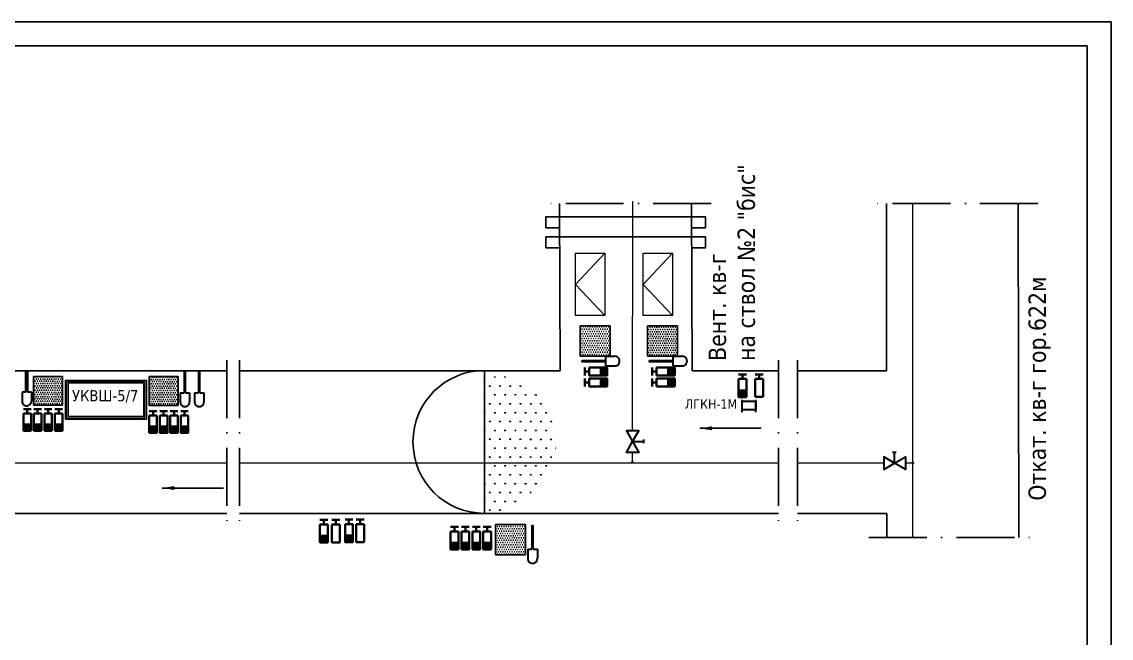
# Model space of a CAD drawing. Header units: millimetres. Extents: x -68401 to -62983, y -49823 to -45544.
# Drawn here: x -63208.5 to -62983, y -49616.7 to -49489.1 of the extents above; entities that cross this region are included whole.
import ezdxf

# ---------------------------------------------------------------- set-up
doc = ezdxf.new("R2010")
doc.units = ezdxf.units.MM
doc.linetypes.add('ACAD_ISO10W100', pattern=[18, 12, -3, 0, -3])
doc.layers.add('01', color=7, linetype='Continuous')
doc.styles.get("Standard").update_dxf_attribs({"font": 'TAHOMA.TTF', "height": 2})
doc.styles.add('стиль', font='TAHOMA.TTF')
doc.dimstyles.new('25', dxfattribs={"dimtxt": 2.5, "dimasz": 2.5, "dimexe": 1.25, "dimexo": 0.625, "dimtad": 1, "dimdec": 0, "dimlfac": 25, "dimtxsty": 'Standard', "dimcen": 2.5, "dimadec": 0, "dimazin": 0, "dimtfac": 1, "dimtdec": 0, "dimtmove": 0, "dimatfit": 3, "dimfxl": 0, "dimarcsym": 0})

# ---------------------------------------------------------------- blocks, each defined once
blk = doc.blocks.new('Ящик с песком')
at = {"layer": '01', "linetype": 'Continuous'}
h = blk.add_hatch(dxfattribs=at)
h.set_pattern_fill('DOTS', color=40, scale=2000, angle=-127.99331, style=0)
h.set_pattern_definition([(3e-15, (6e-11, 1e-11), (62.5, 125), [0, -125])])
h.paths.add_polyline_path([(-154644, -26983), (-153011, -26978), (-153006, -28611), (-154639, -28616)])
at = {"color": 1}
for p, q in [((-154644, -26983), (-153011, -26978)), ((-154639, -28616), (-154644, -26983)), ((-153011, -26978), (-153006, -28611)), ((-153006, -28611), (-154639, -28616))]:
    blk.add_line(p, q, dxfattribs=at)
blk = doc.blocks.new('Сланцевый заслон')
at = {"color": 249, "linetype": 'Continuous', "lineweight": 13}
for p, q in [((-454058, 105950), (-454050, 105950)), ((-453735, 105949), (-453690, 105948)), ((-453724, 105949), (-453731, 105961)), ((-453719, 105949), (-453718, 105966)), ((-453713, 105948), (-453713, 105971)), ((-453707, 105948), (-453707, 105966)), ((-453702, 105948), (-453694, 105961)), ((-453376, 105947), (-453331, 105947)), ((-453365, 105947), (-453372, 105959)), ((-453359, 105947), (-453359, 105965)), ((-453354, 105947), (-453353, 105969)), ((-453348, 105947), (-453348, 105965)), ((-453342, 105947), (-453335, 105959)), ((-453017, 105945), (-452990, 105945)), ((-453005, 105945), (-453013, 105958)), ((-453000, 105945), (-453000, 105963)), ((-452994, 105945), (-452994, 105967))]:
    blk.add_line(p, q, dxfattribs=at)
at = {"layer": '01', "color": 249, "linetype": 'Continuous'}
for p, q in [((-452988, 106184), (-453013, 101168)), ((-454276, 105640), (-454231, 105640)), ((-454265, 105640), (-454272, 105652)), ((-454259, 105640), (-454259, 105658)), ((-454254, 105640), (-454253, 105662)), ((-454248, 105640), (-454248, 105658)), ((-454242, 105640), (-454235, 105652)), ((-453917, 105638), (-453872, 105638)), ((-453905, 105638), (-453912, 105651)), ((-453900, 105638), (-453900, 105656)), ((-453894, 105638), (-453894, 105661)), ((-453889, 105638), (-453888, 105656)), ((-453883, 105638), (-453876, 105650)), ((-453557, 105637), (-453512, 105636)), ((-453546, 105636), (-453553, 105649)), ((-453540, 105636), (-453540, 105654)), ((-453535, 105636), (-453535, 105659)), ((-453529, 105636), (-453529, 105654)), ((-453524, 105636), (-453516, 105649)), ((-453198, 105635), (-453153, 105635)), ((-453187, 105635), (-453194, 105647)), ((-453181, 105635), (-453181, 105653)), ((-453175, 105635), (-453175, 105657)), ((-453170, 105635), (-453170, 105653)), ((-453164, 105635), (-453157, 105647)), ((-454817, 105331), (-454772, 105331)), ((-454805, 105331), (-454812, 105344)), ((-454800, 105331), (-454800, 105349)), ((-454794, 105331), (-454794, 105354)), ((-454788, 105331), (-454788, 105349)), ((-454783, 105331), (-454776, 105344)), ((-454457, 105330), (-454412, 105329)), ((-454446, 105330), (-454453, 105342)), ((-454440, 105330), (-454440, 105348)), ((-454435, 105330), (-454435, 105352)), ((-454429, 105330), (-454429, 105347)), ((-454423, 105329), (-454416, 105342)), ((-454098, 105328), (-454053, 105328)), ((-454087, 105328), (-454094, 105340)), ((-454081, 105328), (-454081, 105346)), ((-454075, 105328), (-454075, 105350)), ((-454070, 105328), (-454070, 105346)), ((-454064, 105328), (-454057, 105340)), ((-453738, 105326), (-453694, 105326)), ((-453727, 105326), (-453734, 105339)), ((-453722, 105326), (-453721, 105344)), ((-453716, 105326), (-453716, 105348)), ((-453710, 105326), (-453710, 105344)), ((-453705, 105326), (-453697, 105338)), ((-453379, 105324), (-453334, 105324)), ((-453368, 105324), (-453375, 105337)), ((-453362, 105324), (-453362, 105342)), ((-453357, 105324), (-453356, 105347)), ((-453351, 105324), (-453351, 105342)), ((-453345, 105324), (-453338, 105337)), ((-453020, 105323), (-452993, 105323)), ((-453008, 105323), (-453016, 105335)), ((-453003, 105323), (-453003, 105341)), ((-452997, 105323), (-452997, 105345)), ((-455162, 104711), (-455162, 104729)), ((-455156, 104711), (-455156, 104733)), ((-455151, 104711), (-455151, 104729)), ((-454998, 105021), (-454953, 105021)), ((-454987, 105021), (-454994, 105033)), ((-454981, 105021), (-454981, 105039)), ((-454975, 105021), (-454975, 105043)), ((-454970, 105021), (-454970, 105039)), ((-454964, 105021), (-454957, 105033)), ((-454797, 104709), (-454797, 104731)), ((-454638, 105019), (-454593, 105019)), ((-454627, 105019), (-454634, 105032)), ((-454622, 105019), (-454621, 105037)), ((-454616, 105019), (-454616, 105042)), ((-454610, 105019), (-454610, 105037)), ((-454605, 105019), (-454597, 105032)), ((-454438, 104707), (-454438, 104730)), ((-454279, 105018), (-454234, 105017)), ((-454268, 105017), (-454275, 105030)), ((-454262, 105017), (-454262, 105035)), ((-454257, 105017), (-454256, 105040)), ((-454251, 105017), (-454251, 105035)), ((-454245, 105017), (-454238, 105030)), ((-454078, 104705), (-454078, 104728)), ((-453920, 105016), (-453875, 105016)), ((-453908, 105016), (-453916, 105028)), ((-453903, 105016), (-453903, 105034)), ((-453897, 105016), (-453897, 105038)), ((-453892, 105016), (-453891, 105034)), ((-453886, 105016), (-453879, 105028)), ((-453560, 105014), (-453515, 105014)), ((-453549, 105014), (-453556, 105026)), ((-453543, 105014), (-453543, 105032)), ((-453538, 105014), (-453538, 105036)), ((-453532, 105014), (-453532, 105032)), ((-453527, 105014), (-453519, 105026)), ((-453201, 105012), (-453156, 105012)), ((-453190, 105012), (-453197, 105025)), ((-453184, 105012), (-453184, 105030)), ((-453178, 105012), (-453178, 105035)), ((-453173, 105012), (-453173, 105030)), ((-453167, 105012), (-453160, 105025)), ((-455360, 104400), (-455315, 104400)), ((-455349, 104400), (-455356, 104413)), ((-455343, 104400), (-455343, 104418)), ((-455338, 104400), (-455338, 104423)), ((-455332, 104400), (-455332, 104418)), ((-455326, 104400), (-455319, 104413)), ((-455179, 104711), (-455134, 104710)), ((-455168, 104711), (-455175, 104723)), ((-455145, 104711), (-455138, 104723)), ((-455001, 104399), (-454956, 104398)), ((-454990, 104399), (-454997, 104411)), ((-454984, 104398), (-454984, 104416)), ((-454978, 104398), (-454978, 104421)), ((-454973, 104398), (-454973, 104416)), ((-454967, 104398), (-454960, 104411)), ((-454820, 104709), (-454775, 104709)), ((-454808, 104709), (-454815, 104721)), ((-454803, 104709), (-454803, 104727)), ((-454791, 104709), (-454791, 104727)), ((-454786, 104709), (-454779, 104721)), ((-454641, 104397), (-454596, 104397)), ((-454630, 104397), (-454637, 104409)), ((-454625, 104397), (-454624, 104415)), ((-454619, 104397), (-454619, 104419)), ((-454613, 104397), (-454613, 104415)), ((-454608, 104397), (-454600, 104409)), ((-454460, 104707), (-454415, 104707)), ((-454449, 104707), (-454456, 104720)), ((-454443, 104707), (-454443, 104725)), ((-454432, 104707), (-454432, 104725)), ((-454427, 104707), (-454419, 104719)), ((-454282, 104395), (-454237, 104395)), ((-454271, 104395), (-454278, 104408)), ((-454265, 104395), (-454265, 104413)), ((-454260, 104395), (-454259, 104417)), ((-454254, 104395), (-454254, 104413)), ((-454248, 104395), (-454241, 104407)), ((-454101, 104705), (-454056, 104705)), ((-454090, 104705), (-454097, 104718)), ((-454084, 104705), (-454084, 104723)), ((-454073, 104705), (-454073, 104723)), ((-454067, 104705), (-454060, 104718)), ((-453923, 104393), (-453878, 104393)), ((-453911, 104393), (-453919, 104406)), ((-453906, 104393), (-453906, 104411)), ((-453900, 104393), (-453900, 104416)), ((-453895, 104393), (-453894, 104411)), ((-453889, 104393), (-453882, 104406)), ((-453741, 104704), (-453697, 104703)), ((-453730, 104704), (-453737, 104716)), ((-453725, 104704), (-453725, 104722)), ((-453719, 104704), (-453719, 104726)), ((-453713, 104704), (-453713, 104722)), ((-453708, 104704), (-453701, 104716)), ((-453563, 104392), (-453518, 104391)), ((-453552, 104392), (-453559, 104404)), ((-453546, 104392), (-453546, 104409)), ((-453541, 104391), (-453541, 104414)), ((-453535, 104391), (-453535, 104409)), ((-453530, 104391), (-453522, 104404)), ((-453382, 104702), (-453337, 104702)), ((-453371, 104702), (-453378, 104714)), ((-453365, 104702), (-453365, 104720)), ((-453360, 104702), (-453360, 104724)), ((-453354, 104702), (-453354, 104720)), ((-453348, 104702), (-453341, 104714)), ((-453204, 104390), (-453159, 104390)), ((-453193, 104390), (-453200, 104402)), ((-453187, 104390), (-453187, 104408)), ((-453181, 104390), (-453181, 104412)), ((-453176, 104390), (-453176, 104408)), ((-453170, 104390), (-453163, 104402)), ((-453023, 104700), (-452996, 104700)), ((-453011, 104700), (-453019, 104713)), ((-453006, 104700), (-453006, 104718)), ((-453000, 104700), (-453000, 104723)), ((-455182, 104088), (-455137, 104088)), ((-455171, 104088), (-455178, 104101)), ((-455165, 104088), (-455165, 104106)), ((-455160, 104088), (-455159, 104111)), ((-455154, 104088), (-455154, 104106)), ((-455148, 104088), (-455141, 104100)), ((-454823, 104086), (-454778, 104086)), ((-454811, 104086), (-454818, 104099)), ((-454806, 104086), (-454806, 104104)), ((-454800, 104086), (-454800, 104109)), ((-454795, 104086), (-454794, 104104)), ((-454789, 104086), (-454782, 104099)), ((-454463, 104085), (-454418, 104085)), ((-454452, 104085), (-454459, 104097)), ((-454446, 104085), (-454446, 104103)), ((-454441, 104085), (-454441, 104107)), ((-454435, 104085), (-454435, 104103)), ((-454430, 104085), (-454422, 104097)), ((-454104, 104083), (-454059, 104083)), ((-454093, 104083), (-454100, 104095)), ((-454087, 104083), (-454087, 104101)), ((-454081, 104083), (-454081, 104105)), ((-454076, 104083), (-454076, 104101)), ((-454070, 104083), (-454063, 104095)), ((-453744, 104081), (-453700, 104081)), ((-453733, 104081), (-453740, 104094)), ((-453728, 104081), (-453728, 104099)), ((-453722, 104081), (-453722, 104104)), ((-453716, 104081), (-453716, 104099)), ((-453711, 104081), (-453704, 104093)), ((-453385, 104079), (-453340, 104079)), ((-453374, 104079), (-453381, 104092)), ((-453368, 104079), (-453368, 104097)), ((-453363, 104079), (-453363, 104102)), ((-453357, 104079), (-453357, 104097)), ((-453351, 104079), (-453344, 104092)), ((-453026, 104078), (-452999, 104078)), ((-453014, 104078), (-453022, 104090)), ((-453009, 104078), (-453009, 104096)), ((-453003, 104078), (-453003, 104100)), ((-455363, 103778), (-455318, 103778)), ((-455352, 103778), (-455359, 103790)), ((-455346, 103778), (-455346, 103796)), ((-455341, 103778), (-455341, 103800)), ((-455335, 103778), (-455335, 103796)), ((-455329, 103778), (-455322, 103790)), ((-455004, 103776), (-454959, 103776)), ((-454993, 103776), (-455000, 103789)), ((-454987, 103776), (-454987, 103794)), ((-454981, 103776), (-454981, 103798)), ((-454976, 103776), (-454976, 103794)), ((-454970, 103776), (-454963, 103788)), ((-454644, 103774), (-454599, 103774)), ((-454633, 103774), (-454640, 103787)), ((-454628, 103774), (-454627, 103792)), ((-454622, 103774), (-454622, 103797)), ((-454616, 103774), (-454616, 103792)), ((-454611, 103774), (-454603, 103787)), ((-454285, 103773), (-454240, 103772)), ((-454274, 103773), (-454281, 103785)), ((-454268, 103773), (-454268, 103791)), ((-454263, 103773), (-454262, 103795)), ((-454257, 103772), (-454257, 103790)), ((-454251, 103772), (-454244, 103785)), ((-453926, 103771), (-453881, 103771)), ((-453914, 103771), (-453922, 103783)), ((-453909, 103771), (-453909, 103789)), ((-453903, 103771), (-453903, 103793)), ((-453898, 103771), (-453898, 103789)), ((-453892, 103771), (-453885, 103783)), ((-453566, 103769), (-453521, 103769)), ((-453555, 103769), (-453562, 103782)), ((-453549, 103769), (-453549, 103787)), ((-453544, 103769), (-453544, 103791)), ((-453538, 103769), (-453538, 103787)), ((-453533, 103769), (-453525, 103781)), ((-453207, 103767), (-453162, 103767)), ((-453196, 103767), (-453203, 103780)), ((-453190, 103767), (-453190, 103785)), ((-453184, 103767), (-453184, 103790)), ((-453179, 103767), (-453179, 103785)), ((-453173, 103767), (-453166, 103780)), ((-455500, 103467), (-455499, 103467)), ((-455185, 103466), (-455140, 103466)), ((-455174, 103466), (-455181, 103478)), ((-455168, 103466), (-455168, 103484)), ((-455163, 103466), (-455162, 103488)), ((-455157, 103466), (-455157, 103484)), ((-455151, 103466), (-455144, 103478)), ((-454826, 103464), (-454781, 103464)), ((-454814, 103464), (-454822, 103476)), ((-454809, 103464), (-454809, 103482)), ((-454803, 103464), (-454803, 103486)), ((-454798, 103464), (-454797, 103482)), ((-454792, 103464), (-454785, 103476)), ((-454466, 103462), (-454421, 103462)), ((-454455, 103462), (-454462, 103475)), ((-454449, 103462), (-454449, 103480)), ((-454444, 103462), (-454444, 103485)), ((-454438, 103462), (-454438, 103480)), ((-454433, 103462), (-454425, 103475)), ((-454107, 103461), (-454062, 103460)), ((-454096, 103460), (-454103, 103473)), ((-454090, 103460), (-454090, 103478)), ((-454084, 103460), (-454084, 103483)), ((-454079, 103460), (-454079, 103478)), ((-454073, 103460), (-454066, 103473)), ((-453747, 103459), (-453703, 103459)), ((-453736, 103459), (-453743, 103471)), ((-453731, 103459), (-453731, 103477)), ((-453725, 103459), (-453725, 103481)), ((-453719, 103459), (-453719, 103477)), ((-453714, 103459), (-453707, 103471)), ((-453388, 103457), (-453343, 103457)), ((-453377, 103457), (-453384, 103469)), ((-453371, 103457), (-453371, 103475)), ((-453366, 103457), (-453366, 103479)), ((-453360, 103457), (-453360, 103475)), ((-453354, 103457), (-453347, 103469)), ((-453029, 103455), (-453002, 103455)), ((-453018, 103455), (-453025, 103468)), ((-453012, 103455), (-453012, 103473)), ((-453006, 103455), (-453006, 103478)), ((-455366, 103155), (-455321, 103155)), ((-455355, 103155), (-455362, 103168)), ((-455349, 103155), (-455349, 103173)), ((-455344, 103155), (-455344, 103178)), ((-455338, 103155), (-455338, 103173)), ((-455333, 103155), (-455325, 103168)), ((-455188, 102843), (-455143, 102843)), ((-455177, 102843), (-455184, 102856)), ((-455171, 102843), (-455171, 102861)), ((-455166, 102843), (-455165, 102866)), ((-455160, 102843), (-455160, 102861)), ((-455154, 102843), (-455147, 102856)), ((-455007, 103154), (-454962, 103153)), ((-454996, 103154), (-455003, 103166)), ((-454990, 103154), (-454990, 103172)), ((-454984, 103154), (-454984, 103176)), ((-454979, 103154), (-454979, 103171)), ((-454973, 103153), (-454966, 103166)), ((-454829, 102842), (-454784, 102841)), ((-454817, 102842), (-454825, 102854)), ((-454812, 102841), (-454812, 102859)), ((-454806, 102841), (-454806, 102864)), ((-454801, 102841), (-454800, 102859)), ((-454795, 102841), (-454788, 102854)), ((-454647, 103152), (-454603, 103152)), ((-454636, 103152), (-454643, 103164)), ((-454631, 103152), (-454631, 103170)), ((-454625, 103152), (-454625, 103174)), ((-454619, 103152), (-454619, 103170)), ((-454614, 103152), (-454607, 103164)), ((-454469, 102840), (-454424, 102840)), ((-454458, 102840), (-454465, 102852)), ((-454452, 102840), (-454452, 102858)), ((-454447, 102840), (-454447, 102862)), ((-454441, 102840), (-454441, 102858)), ((-454436, 102840), (-454428, 102852)), ((-454288, 103150), (-454243, 103150)), ((-454277, 103150), (-454284, 103163)), ((-454271, 103150), (-454271, 103168)), ((-454266, 103150), (-454265, 103173)), ((-454260, 103150), (-454260, 103168)), ((-454254, 103150), (-454247, 103162)), ((-454110, 102838), (-454065, 102838)), ((-454099, 102838), (-454106, 102850)), ((-454093, 102838), (-454093, 102856)), ((-454087, 102838), (-454087, 102860)), ((-454082, 102838), (-454082, 102856)), ((-454076, 102838), (-454069, 102850)), ((-453929, 103148), (-453884, 103148)), ((-453917, 103148), (-453925, 103161)), ((-453912, 103148), (-453912, 103166)), ((-453906, 103148), (-453906, 103171)), ((-453901, 103148), (-453901, 103166)), ((-453895, 103148), (-453888, 103161)), ((-453751, 102836), (-453706, 102836)), ((-453739, 102836), (-453746, 102849)), ((-453734, 102836), (-453734, 102854)), ((-453728, 102836), (-453728, 102859)), ((-453722, 102836), (-453722, 102854)), ((-453717, 102836), (-453710, 102849)), ((-453569, 103147), (-453524, 103146)), ((-453558, 103147), (-453565, 103159)), ((-453552, 103147), (-453552, 103165)), ((-453547, 103147), (-453547, 103169)), ((-453541, 103147), (-453541, 103165)), ((-453536, 103147), (-453528, 103159)), ((-453391, 102835), (-453346, 102834)), ((-453380, 102835), (-453387, 102847)), ((-453374, 102834), (-453374, 102852)), ((-453369, 102834), (-453369, 102857)), ((-453363, 102834), (-453363, 102852)), ((-453357, 102834), (-453350, 102847)), ((-453210, 103145), (-453165, 103145)), ((-453199, 103145), (-453206, 103157)), ((-453193, 103145), (-453193, 103163)), ((-453187, 103145), (-453187, 103167)), ((-453182, 103145), (-453182, 103163)), ((-453176, 103145), (-453169, 103157)), ((-453032, 102833), (-453005, 102833)), ((-453021, 102833), (-453028, 102845)), ((-453015, 102833), (-453015, 102851)), ((-453009, 102833), (-453009, 102855)), ((-455010, 102531), (-454965, 102531)), ((-454999, 102531), (-455006, 102544)), ((-454993, 102531), (-454993, 102549)), ((-454987, 102531), (-454987, 102554)), ((-454982, 102531), (-454982, 102549)), ((-454976, 102531), (-454969, 102543)), ((-454650, 102529), (-454606, 102529)), ((-454639, 102529), (-454646, 102542)), ((-454634, 102529), (-454634, 102547)), ((-454628, 102529), (-454628, 102552)), ((-454622, 102529), (-454622, 102547)), ((-454617, 102529), (-454610, 102542)), ((-454291, 102528), (-454246, 102527)), ((-454280, 102528), (-454287, 102540)), ((-454274, 102528), (-454274, 102546)), ((-454269, 102528), (-454269, 102550)), ((-454263, 102528), (-454263, 102546)), ((-454257, 102528), (-454250, 102540)), ((-453932, 102526), (-453887, 102526)), ((-453920, 102526), (-453928, 102538)), ((-453915, 102526), (-453915, 102544)), ((-453909, 102526), (-453909, 102548)), ((-453904, 102526), (-453904, 102544)), ((-453898, 102526), (-453891, 102538)), ((-453572, 102524), (-453527, 102524)), ((-453561, 102524), (-453568, 102537)), ((-453555, 102524), (-453555, 102542)), ((-453550, 102524), (-453550, 102547)), ((-453544, 102524), (-453544, 102542)), ((-453539, 102524), (-453531, 102536)), ((-453213, 102522), (-453168, 102522)), ((-453202, 102522), (-453209, 102535)), ((-453196, 102522), (-453196, 102540)), ((-453191, 102522), (-453190, 102545)), ((-453185, 102522), (-453185, 102540)), ((-453179, 102522), (-453172, 102535)), ((-454832, 102219), (-454787, 102219)), ((-454820, 102219), (-454828, 102232)), ((-454815, 102219), (-454815, 102237)), ((-454809, 102219), (-454809, 102241)), ((-454804, 102219), (-454804, 102237)), ((-454798, 102219), (-454791, 102231)), ((-454472, 102217), (-454427, 102217)), ((-454461, 102217), (-454468, 102230)), ((-454455, 102217), (-454455, 102235)), ((-454450, 102217), (-454450, 102240)), ((-454444, 102217), (-454444, 102235)), ((-454439, 102217), (-454431, 102230)), ((-454113, 102216), (-454068, 102215)), ((-454102, 102216), (-454109, 102228)), ((-454096, 102216), (-454096, 102234)), ((-454090, 102216), (-454090, 102238)), ((-454085, 102215), (-454085, 102233)), ((-454079, 102215), (-454072, 102228)), ((-453754, 102214), (-453709, 102214)), ((-453742, 102214), (-453749, 102226)), ((-453737, 102214), (-453737, 102232)), ((-453731, 102214), (-453731, 102236)), ((-453725, 102214), (-453725, 102232)), ((-453720, 102214), (-453713, 102226)), ((-453394, 102212), (-453349, 102212)), ((-453383, 102212), (-453390, 102225)), ((-453377, 102212), (-453377, 102230)), ((-453372, 102212), (-453372, 102234)), ((-453366, 102212), (-453366, 102230)), ((-453360, 102212), (-453353, 102224)), ((-453035, 102210), (-453008, 102210)), ((-453024, 102210), (-453031, 102223)), ((-453018, 102210), (-453018, 102228)), ((-453012, 102210), (-453012, 102233)), ((-454653, 101907), (-454609, 101907)), ((-454642, 101907), (-454649, 101919)), ((-454637, 101907), (-454637, 101925)), ((-454631, 101907), (-454631, 101929)), ((-454625, 101907), (-454625, 101925)), ((-454620, 101907), (-454613, 101919)), ((-454294, 101905), (-454249, 101905)), ((-454283, 101905), (-454290, 101918)), ((-454277, 101905), (-454277, 101923)), ((-454272, 101905), (-454272, 101928)), ((-454266, 101905), (-454266, 101923)), ((-454260, 101905), (-454253, 101918)), ((-453935, 101904), (-453890, 101903)), ((-453924, 101903), (-453931, 101916)), ((-453918, 101903), (-453918, 101921)), ((-453912, 101903), (-453912, 101926)), ((-453907, 101903), (-453907, 101921)), ((-453901, 101903), (-453894, 101916)), ((-453575, 101902), (-453530, 101902)), ((-453564, 101902), (-453571, 101914)), ((-453559, 101902), (-453558, 101920)), ((-453553, 101902), (-453553, 101924)), ((-453547, 101902), (-453547, 101920)), ((-453542, 101902), (-453534, 101914)), ((-453216, 101900), (-453171, 101900)), ((-453205, 101900), (-453212, 101912)), ((-453199, 101900), (-453199, 101918)), ((-453194, 101900), (-453193, 101922)), ((-453188, 101900), (-453188, 101918)), ((-453182, 101900), (-453175, 101912)), ((-454116, 101593), (-454071, 101593)), ((-454105, 101593), (-454112, 101606)), ((-454099, 101593), (-454099, 101611)), ((-454093, 101593), (-454093, 101616)), ((-454088, 101593), (-454088, 101611)), ((-454082, 101593), (-454075, 101605)), ((-453757, 101591), (-453712, 101591)), ((-453745, 101591), (-453752, 101604)), ((-453740, 101591), (-453740, 101609)), ((-453734, 101591), (-453734, 101614)), ((-453728, 101591), (-453728, 101609)), ((-453723, 101591), (-453716, 101604)), ((-453567, 101279), (-453574, 101292)), ((-453562, 101279), (-453561, 101297)), ((-453556, 101279), (-453556, 101302)), ((-453550, 101279), (-453550, 101297)), ((-453545, 101279), (-453537, 101292)), ((-453397, 101590), (-453352, 101589)), ((-453386, 101590), (-453393, 101602)), ((-453380, 101590), (-453380, 101608)), ((-453375, 101590), (-453375, 101612)), ((-453369, 101590), (-453369, 101607)), ((-453363, 101590), (-453356, 101602)), ((-453208, 101278), (-453215, 101290)), ((-453202, 101277), (-453202, 101295)), ((-453197, 101277), (-453196, 101300)), ((-453191, 101277), (-453191, 101295)), ((-453185, 101277), (-453178, 101290)), ((-453038, 101588), (-453011, 101588)), ((-453027, 101588), (-453034, 101600)), ((-453021, 101588), (-453021, 101606)), ((-453015, 101588), (-453015, 101610)), ((-453578, 101279), (-453533, 101279)), ((-453219, 101278), (-453174, 101277))]:
    blk.add_line(p, q, dxfattribs=at)
blk.add_arc((-453001, 103676), 2508, 89.7217, 269.7217, dxfattribs=at)

msp = doc.modelspace()

# ---------------------------------------------------------------- hatches: boundary and pattern name
for points in [[(-63088.659, -49562.264), (-63087.296, -49562.264), (-63087.296, -49560.624), (-63088.659, -49560.624)], [(-63074.711, -49562.264), (-63073.348, -49562.264), (-63073.348, -49560.624), (-63074.711, -49560.624)], [(-63088.659, -49564.534), (-63087.296, -49564.534), (-63087.296, -49562.893), (-63088.659, -49562.893)], [(-63074.711, -49564.534), (-63073.348, -49564.534), (-63073.348, -49562.893), (-63074.711, -49562.893)], [(-63060.15, -49565.368), (-63060.15, -49566.731), (-63058.51, -49566.731), (-63058.51, -49565.368)], [(-63208.133, -49572.403), (-63208.133, -49573.712), (-63206.558, -49573.712), (-63206.558, -49572.403)], [(-63205.985, -49572.403), (-63205.985, -49573.712), (-63204.41, -49573.712), (-63204.41, -49572.403)], [(-63203.807, -49572.403), (-63203.807, -49573.712), (-63202.232, -49573.712), (-63202.232, -49572.403)], [(-63201.629, -49572.403), (-63201.629, -49573.712), (-63200.054, -49573.712), (-63200.054, -49572.403)], [(-63180.515, -49572.865), (-63180.515, -49574.174), (-63182.09, -49574.174), (-63182.09, -49572.865)], [(-63178.336, -49572.865), (-63178.336, -49574.174), (-63179.911, -49574.174), (-63179.911, -49572.865)], [(-63176.158, -49572.865), (-63176.158, -49574.174), (-63177.734, -49574.174), (-63177.734, -49572.865)], [(-63174.01, -49572.865), (-63174.01, -49574.174), (-63175.585, -49574.174), (-63175.585, -49572.865)], [(-63146.782, -49595.49), (-63146.782, -49596.854), (-63145.142, -49596.854), (-63145.142, -49595.49)], [(-63141.578, -49595.417), (-63141.578, -49596.78), (-63139.938, -49596.78), (-63139.938, -49595.417)], [(-63118.123, -49596.926), (-63118.123, -49598.29), (-63119.764, -49598.29), (-63119.764, -49596.926)], [(-63115.854, -49596.926), (-63115.854, -49598.29), (-63117.495, -49598.29), (-63117.495, -49596.926)], [(-63113.585, -49596.926), (-63113.585, -49598.29), (-63115.226, -49598.29), (-63115.226, -49596.926)], [(-63111.348, -49596.926), (-63111.348, -49598.29), (-63112.989, -49598.29), (-63112.989, -49596.926)]]:
    msp.add_hatch(color=7).paths.add_polyline_path(points)
at = {"lineweight": 30, "ltscale": 0.3}
h = msp.add_hatch(color=1, dxfattribs=at)
edge = h.paths.add_edge_path()
edge.add_arc((-63082.059, -49580.237), 0.0975, 0, 360)
h = msp.add_hatch(color=1, dxfattribs=at)
edge = h.paths.add_edge_path()
edge.add_arc((-63024.068, -49580.335), 0.0975, 0, 360)

# ---------------------------------------------------------------- linework, layer by layer
for p, q in [((-63791.168, -49489.061), (-62983.011, -49489.061)), ((-62983.011, -49489.061), (-62983.011, -49774.493)), ((-63771.168, -49494.061), (-62988.011, -49494.061)), ((-62988.011, -49494.061), (-62988.011, -49769.493)), ((-63097.204, -49526.68), (-63097.081, -49561.325)), ((-63069.748, -49561.325), (-63069.871, -49526.68)), ((-63029.537, -49526.68), (-63029.484, -49561.325)), ((-63002.126, -49595.778), (-63002.233, -49526.617)), ((-63265.799, -49561.325), (-63166.01, -49561.325)), ((-63163.391, -49561.325), (-63097.081, -49561.325)), ((-63069.748, -49561.325), (-63051.896, -49561.325)), ((-63047.902, -49561.325), (-63029.484, -49561.325)), ((-63166.01, -49590.811), (-63226.34, -49590.811)), ((-63051.896, -49590.811), (-63163.391, -49590.811)), ((-63029.439, -49590.811), (-63047.902, -49590.811)), ((-63029.439, -49590.811), (-63047.902, -49590.811)), ((-63029.439, -49590.811), (-63029.431, -49595.837))]:
    msp.add_line(p, q)
at = {"color": 7, "linetype": 'ACAD_ISO10W100'}
for p, q in [((-63065.813, -49526.68), (-63101.035, -49526.68)), ((-62998.182, -49526.68), (-63031.874, -49526.68)), ((-63166.01, -49559.128), (-63166.01, -49593.185)), ((-63163.391, -49559.128), (-63163.391, -49593.428)), ((-63051.896, -49559.128), (-63051.896, -49593.185)), ((-63047.902, -49559.128), (-63047.902, -49593.428)), ((-63033.139, -49595.835), (-62997.642, -49595.842))]:
    msp.add_line(p, q, dxfattribs=at)
at = {"color": 1, "lineweight": 15}
for p, q in [((-63082.057, -49573.711), (-63082.044, -49526.202)), ((-63024.075, -49595.839), (-63024.046, -49526.68)), ((-63082.059, -49575.946), (-63082.059, -49575.957)), ((-63082.058, -49575.959), (-63082.058, -49575.944)), ((-63082.059, -49580.335), (-63082.059, -49578.192)), ((-63236.898, -49580.335), (-63166.01, -49580.335)), ((-63163.391, -49580.335), (-63051.896, -49580.335)), ((-63047.902, -49580.335), (-63030.089, -49580.335)), ((-63028.025, -49580.335), (-63027.672, -49580.335)), ((-63027.855, -49580.433), (-63027.843, -49580.433)), ((-63025.609, -49580.335), (-63024.062, -49580.335))]:
    msp.add_line(p, q, dxfattribs=at)
at = {"color": 7, "lineweight": 15, "ltscale": 0.3}
for p, q in [((-63093.848, -49543.422), (-63087.779, -49536.966)), ((-63079.9, -49543.422), (-63073.831, -49536.966)), ((-63093.848, -49543.422), (-63087.779, -49549.878)), ((-63079.9, -49543.422), (-63073.831, -49549.878))]:
    msp.add_line(p, q, dxfattribs=at)
at = {"color": 7, "lineweight": 30}
for p, q in [((-63087.695, -49558.296), (-63087.695, -49559.143)), ((-63087.695, -49558.296), (-63085.728, -49558.296)), ((-63073.747, -49558.296), (-63073.747, -49559.143)), ((-63073.747, -49558.296), (-63071.78, -49558.296)), ((-63087.695, -49559.452), (-63087.695, -49560.299)), ((-63087.695, -49560.299), (-63085.809, -49560.299)), ((-63073.747, -49559.452), (-63073.747, -49560.299)), ((-63073.747, -49560.299), (-63071.861, -49560.299)), ((-63207.608, -49565.723), (-63208.422, -49565.723)), ((-63208.422, -49565.723), (-63208.422, -49567.534)), ((-63206.498, -49565.723), (-63207.312, -49565.723)), ((-63206.498, -49565.723), (-63206.498, -49567.611)), ((-63175.687, -49565.889), (-63174.874, -49565.889)), ((-63175.687, -49565.889), (-63175.687, -49567.777)), ((-63174.578, -49565.889), (-63173.764, -49565.889)), ((-63173.764, -49565.889), (-63173.764, -49567.699)), ((-63172.707, -49565.889), (-63171.893, -49565.889)), ((-63172.707, -49565.889), (-63172.707, -49567.777)), ((-63171.597, -49565.889), (-63170.783, -49565.889)), ((-63170.783, -49565.889), (-63170.783, -49567.699)), ((-63059.399, -49569.869), (-63059.399, -49567.293)), ((-63056.548, -49569.869), (-63056.548, -49567.293)), ((-63103.774, -49598.212), (-63102.926, -49598.212)), ((-63103.774, -49598.212), (-63103.774, -49600.179)), ((-63102.618, -49598.212), (-63101.771, -49598.212)), ((-63101.771, -49598.212), (-63101.771, -49600.098))]:
    msp.add_line(p, q, dxfattribs=at)
at = {"color": 7, "lineweight": 35}
for p, q in [((-63091.964, -49562.264), (-63091.964, -49560.624)), ((-63091.049, -49561.444), (-63091.964, -49561.444)), ((-63091.049, -49562.264), (-63091.049, -49560.624)), ((-63087.296, -49560.624), (-63091.049, -49560.624)), ((-63088.659, -49562.264), (-63088.659, -49560.624)), ((-63087.296, -49562.264), (-63087.296, -49560.624)), ((-63078.016, -49562.264), (-63078.016, -49560.624)), ((-63077.101, -49561.444), (-63078.016, -49561.444)), ((-63077.101, -49562.264), (-63077.101, -49560.624)), ((-63073.348, -49560.624), (-63077.101, -49560.624)), ((-63074.711, -49562.264), (-63074.711, -49560.624)), ((-63073.348, -49562.264), (-63073.348, -49560.624)), ((-63091.964, -49564.534), (-63091.964, -49562.893)), ((-63091.049, -49563.713), (-63091.964, -49563.713)), ((-63087.296, -49562.264), (-63091.049, -49562.264)), ((-63091.049, -49564.534), (-63091.049, -49562.893)), ((-63087.296, -49562.893), (-63091.049, -49562.893)), ((-63088.659, -49564.534), (-63088.659, -49562.893)), ((-63087.296, -49564.534), (-63087.296, -49562.893)), ((-63078.016, -49564.534), (-63078.016, -49562.893)), ((-63077.101, -49563.713), (-63078.016, -49563.713)), ((-63073.348, -49562.264), (-63077.101, -49562.264)), ((-63077.101, -49564.534), (-63077.101, -49562.893)), ((-63073.348, -49562.893), (-63077.101, -49562.893)), ((-63074.711, -49564.534), (-63074.711, -49562.893)), ((-63073.348, -49564.534), (-63073.348, -49562.893)), ((-63060.15, -49562.064), (-63058.51, -49562.064)), ((-63060.15, -49562.979), (-63058.51, -49562.979)), ((-63060.15, -49566.731), (-63060.15, -49562.979)), ((-63059.33, -49562.979), (-63059.33, -49562.064)), ((-63058.51, -49566.731), (-63058.51, -49562.979)), ((-63056.715, -49562.052), (-63055.075, -49562.052)), ((-63056.715, -49562.967), (-63055.075, -49562.967)), ((-63056.715, -49566.72), (-63056.715, -49562.967)), ((-63055.895, -49562.967), (-63055.895, -49562.052)), ((-63055.075, -49566.72), (-63055.075, -49562.967)), ((-63087.296, -49564.534), (-63091.049, -49564.534)), ((-63073.348, -49564.534), (-63077.101, -49564.534)), ((-63060.15, -49565.368), (-63058.51, -49565.368)), ((-63060.15, -49566.731), (-63058.51, -49566.731)), ((-63056.715, -49566.72), (-63055.075, -49566.72)), ((-63208.133, -49569.231), (-63206.558, -49569.231)), ((-63208.133, -49570.109), (-63206.558, -49570.109)), ((-63208.133, -49573.712), (-63208.133, -49570.109)), ((-63207.346, -49570.109), (-63207.346, -49569.231)), ((-63206.558, -49573.712), (-63206.558, -49570.109)), ((-63205.985, -49569.231), (-63204.41, -49569.231)), ((-63205.985, -49570.109), (-63204.41, -49570.109)), ((-63205.985, -49573.712), (-63205.985, -49570.109)), ((-63205.198, -49570.109), (-63205.198, -49569.231)), ((-63204.41, -49573.712), (-63204.41, -49570.109)), ((-63203.807, -49569.231), (-63202.232, -49569.231)), ((-63203.807, -49570.109), (-63202.232, -49570.109)), ((-63203.807, -49573.712), (-63203.807, -49570.109)), ((-63203.02, -49570.109), (-63203.02, -49569.231)), ((-63202.232, -49573.712), (-63202.232, -49570.109)), ((-63201.629, -49569.231), (-63200.054, -49569.231)), ((-63201.629, -49570.109), (-63200.054, -49570.109)), ((-63201.629, -49573.712), (-63201.629, -49570.109)), ((-63200.841, -49570.109), (-63200.841, -49569.231)), ((-63200.054, -49573.712), (-63200.054, -49570.109)), ((-63180.515, -49569.693), (-63182.09, -49569.693)), ((-63181.302, -49570.571), (-63181.302, -49569.693)), ((-63178.336, -49569.693), (-63179.911, -49569.693)), ((-63179.124, -49570.571), (-63179.124, -49569.693)), ((-63176.158, -49569.693), (-63177.734, -49569.693)), ((-63176.946, -49570.571), (-63176.946, -49569.693)), ((-63174.01, -49569.693), (-63175.585, -49569.693)), ((-63174.798, -49570.571), (-63174.798, -49569.693)), ((-63208.133, -49572.403), (-63206.558, -49572.403)), ((-63205.985, -49572.403), (-63204.41, -49572.403)), ((-63203.807, -49572.403), (-63202.232, -49572.403)), ((-63201.629, -49572.403), (-63200.054, -49572.403)), ((-63180.515, -49570.571), (-63182.09, -49570.571)), ((-63182.09, -49574.174), (-63182.09, -49570.571)), ((-63180.515, -49574.174), (-63180.515, -49570.571)), ((-63178.336, -49570.571), (-63179.911, -49570.571)), ((-63179.911, -49574.174), (-63179.911, -49570.571)), ((-63178.336, -49574.174), (-63178.336, -49570.571)), ((-63176.158, -49570.571), (-63177.734, -49570.571)), ((-63177.734, -49574.174), (-63177.734, -49570.571)), ((-63176.158, -49574.174), (-63176.158, -49570.571)), ((-63174.01, -49570.571), (-63175.585, -49570.571)), ((-63175.585, -49574.174), (-63175.585, -49570.571)), ((-63174.01, -49574.174), (-63174.01, -49570.571)), ((-63208.133, -49573.712), (-63206.558, -49573.712)), ((-63205.985, -49573.712), (-63204.41, -49573.712)), ((-63203.807, -49573.712), (-63202.232, -49573.712)), ((-63201.629, -49573.712), (-63200.054, -49573.712)), ((-63180.515, -49572.865), (-63182.09, -49572.865)), ((-63180.515, -49574.174), (-63182.09, -49574.174)), ((-63178.336, -49572.865), (-63179.911, -49572.865)), ((-63178.336, -49574.174), (-63179.911, -49574.174)), ((-63176.158, -49572.865), (-63177.734, -49572.865)), ((-63176.158, -49574.174), (-63177.734, -49574.174)), ((-63174.01, -49572.865), (-63175.585, -49572.865)), ((-63174.01, -49574.174), (-63175.585, -49574.174)), ((-63146.782, -49592.186), (-63145.142, -49592.186)), ((-63146.782, -49593.101), (-63145.142, -49593.101)), ((-63146.782, -49596.854), (-63146.782, -49593.101)), ((-63145.962, -49593.101), (-63145.962, -49592.186)), ((-63145.142, -49596.854), (-63145.142, -49593.101)), ((-63144.302, -49592.174), (-63142.661, -49592.174)), ((-63144.302, -49593.089), (-63142.661, -49593.089)), ((-63144.302, -49596.842), (-63144.302, -49593.089)), ((-63143.482, -49593.089), (-63143.482, -49592.174)), ((-63142.661, -49596.842), (-63142.661, -49593.089)), ((-63141.578, -49592.112), (-63139.938, -49592.112)), ((-63141.578, -49593.027), (-63139.938, -49593.027)), ((-63141.578, -49596.78), (-63141.578, -49593.027)), ((-63140.758, -49593.027), (-63140.758, -49592.112)), ((-63139.938, -49596.78), (-63139.938, -49593.027)), ((-63139.262, -49592.1), (-63137.622, -49592.1)), ((-63139.262, -49593.015), (-63137.622, -49593.015)), ((-63139.262, -49596.768), (-63139.262, -49593.015)), ((-63138.442, -49593.015), (-63138.442, -49592.1)), ((-63137.622, -49596.768), (-63137.622, -49593.015)), ((-63118.123, -49593.622), (-63119.764, -49593.622)), ((-63118.123, -49594.537), (-63119.764, -49594.537)), ((-63119.764, -49598.29), (-63119.764, -49594.537)), ((-63118.944, -49594.537), (-63118.944, -49593.622)), ((-63118.123, -49598.29), (-63118.123, -49594.537)), ((-63115.854, -49593.622), (-63117.495, -49593.622)), ((-63115.854, -49594.537), (-63117.495, -49594.537)), ((-63117.495, -49598.29), (-63117.495, -49594.537)), ((-63116.674, -49594.537), (-63116.674, -49593.622)), ((-63115.854, -49598.29), (-63115.854, -49594.537)), ((-63113.585, -49593.622), (-63115.226, -49593.622)), ((-63113.585, -49594.537), (-63115.226, -49594.537)), ((-63115.226, -49598.29), (-63115.226, -49594.537)), ((-63114.406, -49594.537), (-63114.406, -49593.622)), ((-63113.585, -49598.29), (-63113.585, -49594.537)), ((-63111.348, -49593.622), (-63112.989, -49593.622)), ((-63111.348, -49594.537), (-63112.989, -49594.537)), ((-63112.989, -49598.29), (-63112.989, -49594.537)), ((-63112.168, -49594.537), (-63112.168, -49593.622)), ((-63111.348, -49598.29), (-63111.348, -49594.537)), ((-63146.782, -49595.49), (-63145.142, -49595.49)), ((-63146.782, -49596.854), (-63145.142, -49596.854)), ((-63144.302, -49596.842), (-63142.661, -49596.842)), ((-63141.578, -49595.417), (-63139.938, -49595.417)), ((-63141.578, -49596.78), (-63139.938, -49596.78)), ((-63139.262, -49596.768), (-63137.622, -49596.768)), ((-63118.123, -49596.926), (-63119.764, -49596.926)), ((-63115.854, -49596.926), (-63117.495, -49596.926)), ((-63113.585, -49596.926), (-63115.226, -49596.926)), ((-63111.348, -49596.926), (-63112.989, -49596.926)), ((-63118.123, -49598.29), (-63119.764, -49598.29)), ((-63115.854, -49598.29), (-63117.495, -49598.29)), ((-63113.585, -49598.29), (-63115.226, -49598.29)), ((-63111.348, -49598.29), (-63112.989, -49598.29))]:
    msp.add_line(p, q, dxfattribs=at)
at = {"color": 1, "lineweight": 30}
for p, q in [((-63082.063, -49575.951), (-63079.785, -49575.951)), ((-63082.059, -49575.946), (-63082.059, -49575.957)), ((-63082.059, -49575.946), (-63082.059, -49575.957)), ((-63079.785, -49575.546), (-63079.785, -49576.309)), ((-63028.253, -49578.158), (-63027.49, -49578.158)), ((-63027.849, -49580.436), (-63027.848, -49578.158)), ((-63027.855, -49580.433), (-63027.843, -49580.433)), ((-63027.855, -49580.433), (-63027.843, -49580.433))]:
    msp.add_line(p, q, dxfattribs=at)
at = {"color": 7}
for points in [[(-63097.186, -49531.691), (-63100.017, -49531.691), (-63100.017, -49529.411), (-63066.997, -49529.411), (-63066.997, -49531.691), (-63069.879, -49531.691)], [(-63097.186, -49535.874), (-63100.017, -49535.874), (-63100.017, -49533.593), (-63066.997, -49533.593), (-63066.997, -49535.874), (-63069.879, -49535.874)], [(-63088.659, -49562.264), (-63087.296, -49562.264), (-63087.296, -49560.624), (-63088.659, -49560.624), (-63088.659, -49562.264)], [(-63074.711, -49562.264), (-63073.348, -49562.264), (-63073.348, -49560.624), (-63074.711, -49560.624), (-63074.711, -49562.264)], [(-63088.659, -49564.534), (-63087.296, -49564.534), (-63087.296, -49562.893), (-63088.659, -49562.893), (-63088.659, -49564.534)], [(-63074.711, -49564.534), (-63073.348, -49564.534), (-63073.348, -49562.893), (-63074.711, -49562.893), (-63074.711, -49564.534)], [(-63060.15, -49565.368), (-63060.15, -49566.731), (-63058.51, -49566.731), (-63058.51, -49565.368), (-63060.15, -49565.368)], [(-63208.133, -49572.403), (-63208.133, -49573.712), (-63206.558, -49573.712), (-63206.558, -49572.403), (-63208.133, -49572.403)], [(-63205.985, -49572.403), (-63205.985, -49573.712), (-63204.41, -49573.712), (-63204.41, -49572.403), (-63205.985, -49572.403)], [(-63203.807, -49572.403), (-63203.807, -49573.712), (-63202.232, -49573.712), (-63202.232, -49572.403), (-63203.807, -49572.403)], [(-63201.629, -49572.403), (-63201.629, -49573.712), (-63200.054, -49573.712), (-63200.054, -49572.403), (-63201.629, -49572.403)], [(-63180.515, -49572.865), (-63180.515, -49574.174), (-63182.09, -49574.174), (-63182.09, -49572.865), (-63180.515, -49572.865)], [(-63178.336, -49572.865), (-63178.336, -49574.174), (-63179.911, -49574.174), (-63179.911, -49572.865), (-63178.336, -49572.865)], [(-63176.158, -49572.865), (-63176.158, -49574.174), (-63177.734, -49574.174), (-63177.734, -49572.865), (-63176.158, -49572.865)], [(-63174.01, -49572.865), (-63174.01, -49574.174), (-63175.585, -49574.174), (-63175.585, -49572.865), (-63174.01, -49572.865)], [(-63146.782, -49595.49), (-63146.782, -49596.854), (-63145.142, -49596.854), (-63145.142, -49595.49), (-63146.782, -49595.49)], [(-63141.578, -49595.417), (-63141.578, -49596.78), (-63139.938, -49596.78), (-63139.938, -49595.417), (-63141.578, -49595.417)], [(-63118.123, -49596.926), (-63118.123, -49598.29), (-63119.764, -49598.29), (-63119.764, -49596.926), (-63118.123, -49596.926)], [(-63115.854, -49596.926), (-63115.854, -49598.29), (-63117.495, -49598.29), (-63117.495, -49596.926), (-63115.854, -49596.926)], [(-63113.585, -49596.926), (-63113.585, -49598.29), (-63115.226, -49598.29), (-63115.226, -49596.926), (-63113.585, -49596.926)], [(-63111.348, -49596.926), (-63111.348, -49598.29), (-63112.989, -49598.29), (-63112.989, -49596.926), (-63111.348, -49596.926)]]:
    msp.add_lwpolyline(points, dxfattribs=at)
at = {"color": 7, "lineweight": 15, "ltscale": 0.3}
for points in [[(-63093.848, -49549.878), (-63093.848, -49536.966), (-63087.779, -49536.966), (-63087.779, -49549.878)], [(-63079.9, -49549.878), (-63079.9, -49536.966), (-63073.831, -49536.966), (-63073.831, -49549.878)], [(-63199.424, -49563.21), (-63182.683, -49563.21), (-63182.683, -49571.396), (-63199.424, -49571.396)], [(-63199.124, -49563.51), (-63182.983, -49563.51), (-63182.983, -49571.096), (-63199.124, -49571.096)], [(-63198.824, -49563.81), (-63183.283, -49563.81), (-63183.283, -49570.796), (-63198.824, -49570.796)]]:
    msp.add_lwpolyline(points, close=True, dxfattribs=at)
at = {"color": 7, "lineweight": 30}
for points in [[(-63092.523, -49559.143), (-63087.695, -49559.143), (-63087.695, -49559.452), (-63092.52, -49559.452)], [(-63078.575, -49559.143), (-63073.747, -49559.143), (-63073.747, -49559.452), (-63078.573, -49559.452)], [(-63059.412, -49569.354), (-63059.392, -49567.608), (-63056.561, -49567.608), (-63056.542, -49569.354)]]:
    msp.add_lwpolyline(points, close=True, dxfattribs=at)
for points in [[(-63207.608, -49565.723), (-63207.608, -49561.455), (-63207.312, -49561.455), (-63207.312, -49565.723)], [(-63174.578, -49565.889), (-63174.578, -49561.598), (-63174.874, -49561.598), (-63174.874, -49565.889)], [(-63171.597, -49565.889), (-63171.597, -49561.598), (-63171.893, -49561.598), (-63171.893, -49565.889)], [(-63102.618, -49598.212), (-63102.618, -49593.398), (-63102.926, -49593.398), (-63102.926, -49598.212)]]:
    msp.add_lwpolyline(points, dxfattribs=at)
at = {"color": 1, "lineweight": 30}
for points in [[(-63082.063, -49575.951), (-63080.769, -49573.711), (-63083.356, -49573.711)], [(-63082.063, -49575.951), (-63080.769, -49578.192), (-63083.356, -49578.192)], [(-63027.849, -49580.436), (-63030.088, -49579.142), (-63030.09, -49581.729)], [(-63027.849, -49580.436), (-63025.608, -49579.144), (-63025.609, -49581.731)]]:
    msp.add_lwpolyline(points, close=True, dxfattribs=at)
at = {"color": 1, "lineweight": 30, "ltscale": 0.3}
for centre in [(-63082.059, -49580.237), (-63024.068, -49580.335)]:
    msp.add_circle(centre, 0.0975, dxfattribs=at)
at = {"color": 7, "lineweight": 30}
for centre, radius, start, end in [((-63085.75, -49559.298), 1.003, 266.66387, 88.7436), ((-63071.802, -49559.298), 1.003, 266.66387, 88.7436), ((-63207.461, -49567.59), 0.963, 176.66387, 358.7436), ((-63174.725, -49567.755), 0.963, 181.2564, 3.33613), ((-63171.744, -49567.755), 0.963, 181.2564, 3.33613), ((-63102.772, -49600.157), 1.003, 181.2564, 3.33613)]:
    msp.add_arc(centre, radius, start, end, dxfattribs=at)

# ---------------------------------------------------------------- block references
at = {"xscale": -0.005898862843912757, "yscale": 0.005898864179471275, "zscale": 0.005898863880000001, "rotation": 359.689075649578}
msp.add_blockref('Сланцевый заслон', (-65788.189, -50173.079), dxfattribs=at)
at = {"layer": '01', "color": 7, "linetype": 'Continuous'}
for p, xscale, yscale, zscale, rotation in [((-62503.178, -49451.012), 0.003811573515394521, 0.003811573506027344, 0.003811573583999998, 359.8218230430152), ((-62489.23, -49451.012), 0.003811573515394521, 0.003811573506027344, 0.003811573583999998, 359.8218230430152), ((-62639.864, -49465.481), 0.003659110574273725, 0.003659110565422452, 0.003659110640639999, 359.8218230213439), ((-62615.929, -49465.505), 0.003659110574273725, 0.003659110565422452, 0.003659110640639999, 359.8218230213439), ((-63693.976, -49492.134), -0.003811573506299618, 0.003811573506027344, 0.003811573583999998, 0.1781769574099723)]:
    msp.add_blockref('Ящик с песком', p, dxfattribs=dict(at, xscale=xscale, yscale=yscale, zscale=zscale, rotation=rotation))

# ---------------------------------------------------------------- texts
msp.add_text('ЛГКН-1М', height=1.9579).set_placement((-63071.248, -49569.175))
at = {"color": 1, "char_height": 3.59018, "width": 162.78681, "attachment_point": 1, "rotation": 90, "style": 'стиль'}
for s, insert in [('\\A1;{\\C256;Вент. кв-г \\Pна ствол №2 "бис"}', (-63066.327, -49559.258)), ('\\A1;{\\C256;Откат. кв-г гор.622м}', (-63000.122, -49588.19))]:
    msp.add_mtext(s, dxfattribs=dict(at, insert=insert))
at = {"linetype": 'Continuous', "lineweight": 40, "insert": (-63198.076, -49565.307), "char_height": 2.30481, "width": 208.09189, "attachment_point": 1}
msp.add_mtext('{\\fTahoma|b0|i0|c204|p32;УКВШ-5/7}', dxfattribs=at)

# ---------------------------------------------------------------- leaders
at = {"color": 1, "lineweight": 30}
for points in [[(-63068.122, -49573.212), (-63055.468, -49573.212)], [(-63179.391, -49585.568), (-63166.736, -49585.568)]]:
    msp.add_leader(points, dimstyle='25', override={"dimtxt": 2, "dimgap": 0.625, "dimtad": 0, "dimlfac": 50}, dxfattribs=at)

doc.saveas('drawing.dxf')
